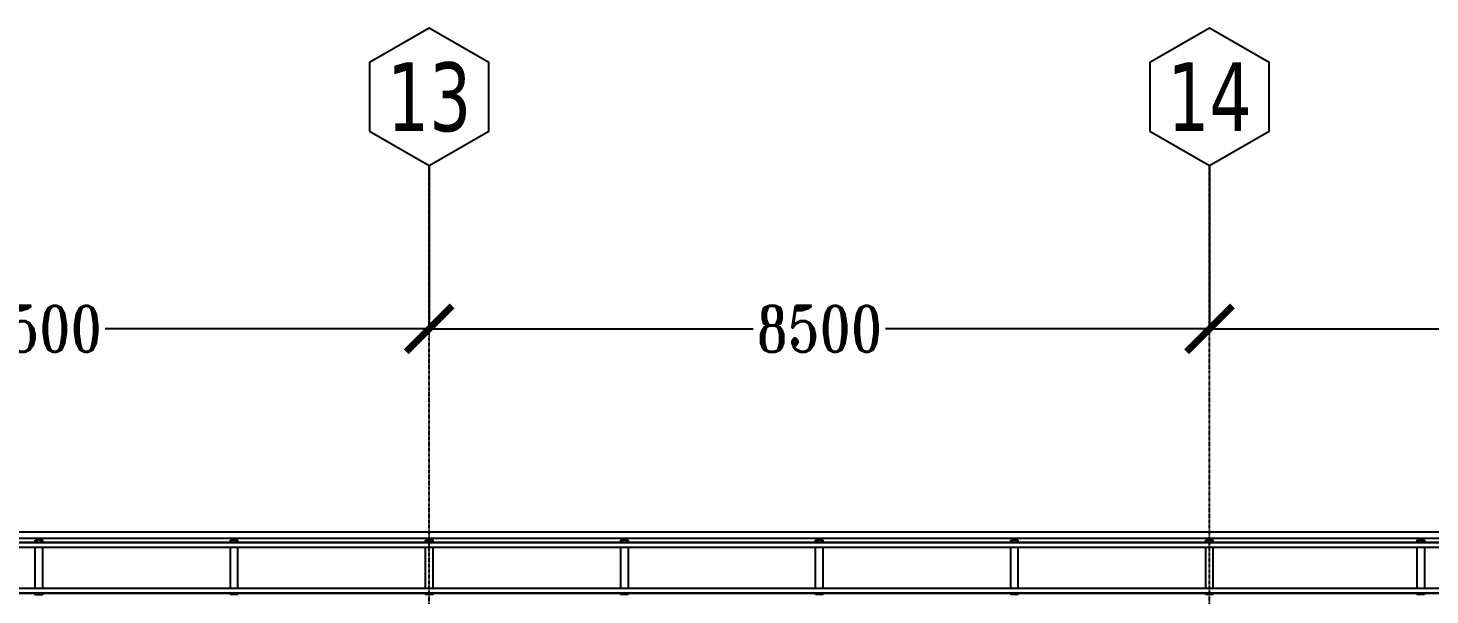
# Model space of a CAD drawing. Header units: millimetres. Extents: x -6598 to 74598, y -11659 to 33736.
# Drawn here: x 46629 to 61901, y 26597 to 32781 of the extents above; entities that cross this region are included whole.
import ezdxf
from ezdxf.enums import TextEntityAlignment as Align

# ---------------------------------------------------------------- set-up
doc = ezdxf.new("R2010")
doc.units = ezdxf.units.MM
doc.header["$LTSCALE"] = 0.95
doc.linetypes.add('DXK_LINE_DOT3', pattern=[5.9187, 2.979, -0.9799, 0.9799, -0.9799])
for name, color, linetype, lineweight in [('0-1', 7, 'Continuous', 5), ('E_B_PLACA-1', 10, 'Continuous', 25), ('E_B_PLACA-2', 254, 'Continuous', 25), ('E_VIGAS-1', 5, 'Continuous', 25), ('E_VIGAS-2', 10, 'Continuous', 25)]:
    doc.layers.add(name, color=color, linetype=linetype, lineweight=lineweight)
for name, color, linetype in [('COTAS', 8, 'Continuous'), ('HCB-EJES', 1, 'Continuous'), ('HCB-ROTULOS', 2, 'Continuous')]:
    doc.layers.add(name, color=color, linetype=linetype)
doc.styles.add('ROMANT', font='romant.shx', dxfattribs={"width": 0.8})
doc.styles.add('VERDANA', font='verdana.ttf')
doc.dimstyles.new('1.125', dxfattribs={"dimscale": 0, "dimtxt": 500, "dimasz": 500, "dimexe": 4, "dimexo": 4, "dimgap": 15, "dimtad": 0, "dimdec": 0, "dimzin": 4, "dimdsep": 46, "dimtxsty": 'ROMANT', "dimblk": 'ARCHTICK', "dimcen": -10, "dimclrd": 256, "dimclrt": 3, "dimadec": 0, "dimazin": 0, "dimtfac": 1, "dimtdec": 0, "dimtix": 1, "dimtmove": 0, "dimatfit": 0, "dimldrblk": 'OBLIQUE', "dimfxl": 0.05, "dimtolj": 1, "dimtzin": 0, "dimarcsym": 0})

# ---------------------------------------------------------------- blocks, each defined once
blk = doc.blocks.new('EST_SFM_VIGA-METALICA-SECCION-C - EST_SFM_VIGA-METALICA-UPN160-1604346-_58_00m_N_E_-NIVEL-15 DOC')
at = {"layer": 'E_VIGAS-1'}
for p, q in [((30.11, 0.018), (-30.277, 0.018)), ((-30.272, -0.047), (30.104, -0.047))]:
    blk.add_line(p, q, dxfattribs=at)
blk = doc.blocks.new('EST_SFM_VIGA-METALICA-SECCION-C - EST_SFM_VIGA-METALICA-UPN100-1526554-_58_00m_N_E_-NIVEL-15 DOC')
at = {"layer": 'E_VIGAS-2'}
for p, q in [((34.942, 0.018), (-34.929, 0.018)), ((-34.929, -0.032), (34.942, -0.032))]:
    blk.add_line(p, q, dxfattribs=at)
blk = doc.blocks.new('EST_SFM_VIGA-METALICA-SECCION-C - EST_SFM_VIGA-METALICA-UPN100-1526616-_58_00m_N_E_-NIVEL-15 DOC')
at = {"layer": 'E_VIGAS-2'}
for p, q in [((34.044, 0.032), (-34.827, 0.032)), ((-34.827, -0.018), (34.044, -0.018))]:
    blk.add_line(p, q, dxfattribs=at)
blk = doc.blocks.new('DCTIB_CNI_EST_MOD-1A-FAC_0001_rvt-1-_58_00m_N_E_-NIVEL-15 DOC')
at = {"layer": 'E_B_PLACA-1'}
for p, q in [((-75.147, 167.83), (-5.177, 167.83)), ((-5.727, 167.28), (-74.597, 167.28))]:
    blk.add_line(p, q, dxfattribs=at)
at = {"layer": 'E_B_PLACA-2'}
for p, q in [((-5.177, 167.83), (-75.147, 167.83)), ((-74.597, 167.28), (-5.727, 167.28))]:
    blk.add_line(p, q, dxfattribs=at)
at = {"layer": 'E_VIGAS-1'}
for p, q in [((-27.454, 167.859), (-27.426, 167.859)), ((-27.454, 167.858), (-27.454, 167.859)), ((-27.372, 167.858), (-27.454, 167.858)), ((-27.454, 167.83), (-27.454, 167.858)), ((-27.415, 167.864), (-27.415, 167.878)), ((-27.415, 167.859), (-27.415, 167.864)), ((-27.41, 167.878), (-27.41, 167.864)), ((-27.41, 167.864), (-27.41, 167.859)), ((-27.399, 167.859), (-27.372, 167.859)), ((-27.372, 167.859), (-27.372, 167.858)), ((-27.372, 167.83), (-27.372, 167.858)), ((-25.328, 167.859), (-25.3, 167.859)), ((-25.328, 167.858), (-25.328, 167.859)), ((-25.246, 167.858), (-25.328, 167.858)), ((-25.328, 167.83), (-25.328, 167.858)), ((-25.29, 167.864), (-25.29, 167.878)), ((-25.29, 167.859), (-25.29, 167.864)), ((-25.285, 167.878), (-25.285, 167.864)), ((-25.285, 167.864), (-25.285, 167.859)), ((-25.274, 167.859), (-25.246, 167.859)), ((-25.246, 167.859), (-25.246, 167.858)), ((-25.246, 167.83), (-25.246, 167.858)), ((-23.203, 167.859), (-23.175, 167.859)), ((-23.203, 167.858), (-23.203, 167.859)), ((-23.121, 167.858), (-23.203, 167.858)), ((-23.203, 167.83), (-23.203, 167.858)), ((-23.164, 167.864), (-23.164, 167.878)), ((-23.164, 167.859), (-23.164, 167.864)), ((-23.159, 167.878), (-23.159, 167.864)), ((-23.159, 167.864), (-23.159, 167.859)), ((-23.149, 167.859), (-23.121, 167.859)), ((-23.121, 167.859), (-23.121, 167.858)), ((-23.121, 167.83), (-23.121, 167.858)), ((-21.078, 167.858), (-21.078, 167.859)), ((-21.078, 167.859), (-21.05, 167.859)), ((-20.996, 167.858), (-21.078, 167.858)), ((-21.078, 167.858), (-21.078, 167.83)), ((-21.04, 167.864), (-21.04, 167.878)), ((-21.04, 167.859), (-21.04, 167.864)), ((-21.035, 167.878), (-21.035, 167.864)), ((-21.035, 167.864), (-21.035, 167.859)), ((-21.024, 167.859), (-20.996, 167.859)), ((-20.996, 167.859), (-20.996, 167.858)), ((-20.996, 167.858), (-20.996, 167.83)), ((-18.953, 167.859), (-18.925, 167.859)), ((-18.953, 167.858), (-18.953, 167.859)), ((-18.871, 167.858), (-18.953, 167.858)), ((-18.953, 167.83), (-18.953, 167.858)), ((-18.915, 167.864), (-18.915, 167.878)), ((-18.915, 167.859), (-18.915, 167.864)), ((-18.91, 167.878), (-18.91, 167.864)), ((-18.91, 167.864), (-18.91, 167.859)), ((-18.899, 167.859), (-18.871, 167.859)), ((-18.871, 167.859), (-18.871, 167.858)), ((-18.871, 167.83), (-18.871, 167.858)), ((-16.828, 167.859), (-16.8, 167.859)), ((-16.828, 167.858), (-16.828, 167.859)), ((-16.746, 167.858), (-16.828, 167.858)), ((-16.828, 167.83), (-16.828, 167.858)), ((-16.79, 167.864), (-16.79, 167.878)), ((-16.79, 167.859), (-16.79, 167.864)), ((-16.785, 167.878), (-16.785, 167.864)), ((-16.785, 167.864), (-16.785, 167.859)), ((-16.774, 167.859), (-16.746, 167.859)), ((-16.746, 167.859), (-16.746, 167.858)), ((-16.746, 167.83), (-16.746, 167.858)), ((-14.703, 167.859), (-14.675, 167.859)), ((-14.703, 167.858), (-14.703, 167.859)), ((-14.703, 167.858), (-14.621, 167.858)), ((-14.621, 167.858), (-14.703, 167.858)), ((-14.703, 167.83), (-14.703, 167.858)), ((-14.665, 167.864), (-14.665, 167.878)), ((-14.665, 167.859), (-14.665, 167.864)), ((-14.66, 167.878), (-14.66, 167.864)), ((-14.66, 167.864), (-14.66, 167.859)), ((-14.649, 167.859), (-14.621, 167.859)), ((-14.621, 167.859), (-14.621, 167.858)), ((-14.621, 167.83), (-14.621, 167.858)), ((-12.403, 167.858), (-12.403, 167.859)), ((-12.403, 167.859), (-12.375, 167.859)), ((-12.403, 167.858), (-12.321, 167.858)), ((-12.321, 167.858), (-12.403, 167.858)), ((-12.403, 167.858), (-12.403, 167.83)), ((-12.364, 167.864), (-12.364, 167.878)), ((-12.364, 167.859), (-12.364, 167.864)), ((-12.359, 167.878), (-12.359, 167.864)), ((-12.359, 167.864), (-12.359, 167.859)), ((-12.349, 167.859), (-12.321, 167.859)), ((-12.321, 167.859), (-12.321, 167.858)), ((-12.321, 167.858), (-12.321, 167.83)), ((-27.454, 167.33), (-27.454, 167.78)), ((-27.372, 167.33), (-27.372, 167.78)), ((-25.328, 167.33), (-25.328, 167.78)), ((-25.246, 167.33), (-25.246, 167.78)), ((-23.203, 167.33), (-23.203, 167.78)), ((-23.121, 167.33), (-23.121, 167.78)), ((-21.078, 167.78), (-21.078, 167.33)), ((-20.996, 167.78), (-20.996, 167.33)), ((-18.953, 167.33), (-18.953, 167.78)), ((-18.871, 167.33), (-18.871, 167.78)), ((-16.828, 167.33), (-16.828, 167.78)), ((-16.746, 167.33), (-16.746, 167.78)), ((-14.703, 167.33), (-14.703, 167.78)), ((-14.621, 167.33), (-14.621, 167.78)), ((-12.403, 167.78), (-12.403, 167.33)), ((-12.321, 167.78), (-12.321, 167.33)), ((-27.454, 167.26), (-27.454, 167.28)), ((-27.372, 167.26), (-27.454, 167.26)), ((-27.372, 167.26), (-27.372, 167.28)), ((-25.328, 167.263), (-25.328, 167.28)), ((-25.246, 167.263), (-25.328, 167.263)), ((-25.246, 167.263), (-25.246, 167.28)), ((-23.203, 167.263), (-23.203, 167.28)), ((-23.121, 167.263), (-23.203, 167.263)), ((-23.121, 167.263), (-23.121, 167.28)), ((-21.078, 167.28), (-21.078, 167.263)), ((-20.996, 167.263), (-21.078, 167.263)), ((-20.996, 167.28), (-20.996, 167.263)), ((-18.953, 167.263), (-18.953, 167.28)), ((-18.871, 167.263), (-18.953, 167.263)), ((-18.871, 167.263), (-18.871, 167.28)), ((-16.828, 167.263), (-16.828, 167.28)), ((-16.746, 167.263), (-16.828, 167.263)), ((-16.746, 167.263), (-16.746, 167.28)), ((-14.703, 167.263), (-14.703, 167.28)), ((-14.621, 167.263), (-14.703, 167.263)), ((-14.621, 167.263), (-14.621, 167.28)), ((-12.403, 167.28), (-12.403, 167.263)), ((-12.321, 167.263), (-12.403, 167.263)), ((-12.321, 167.28), (-12.321, 167.263))]:
    blk.add_line(p, q, dxfattribs=at)
for points, knots in [([(-27.415, 167.864), (-27.415, 167.863), (-27.415, 167.862), (-27.417, 167.86), (-27.419, 167.86), (-27.42, 167.859), (-27.421, 167.859), (-27.423, 167.859), (-27.424, 167.859), (-27.426, 167.859)], [0, 0, 0, 0, 0.285714, 0.428571, 0.571429, 0.678571, 0.732143, 0.785714, 1, 1, 1, 1]), ([(-27.426, 167.859), (-27.425, 167.859), (-27.423, 167.859), (-27.421, 167.859), (-27.419, 167.86), (-27.417, 167.86), (-27.415, 167.862), (-27.415, 167.863), (-27.415, 167.864)], [0, 0, 0, 0, 0.142857, 0.285714, 0.428571, 0.571429, 0.785714, 1, 1, 1, 1]), ([(-27.41, 167.864), (-27.41, 167.863), (-27.41, 167.862), (-27.408, 167.86), (-27.407, 167.86), (-27.405, 167.859), (-27.404, 167.859), (-27.402, 167.859), (-27.401, 167.859), (-27.399, 167.859)], [0, 0, 0, 0, 0.285714, 0.428571, 0.571429, 0.678571, 0.732143, 0.785714, 1, 1, 1, 1]), ([(-27.399, 167.859), (-27.4, 167.859), (-27.402, 167.859), (-27.404, 167.859), (-27.406, 167.86), (-27.408, 167.86), (-27.41, 167.862), (-27.41, 167.863), (-27.41, 167.864)], [0, 0, 0, 0, 0.142857, 0.285714, 0.428571, 0.571429, 0.785714, 1, 1, 1, 1]), ([(-25.29, 167.864), (-25.29, 167.863), (-25.29, 167.862), (-25.292, 167.86), (-25.293, 167.86), (-25.295, 167.859), (-25.296, 167.859), (-25.297, 167.859), (-25.299, 167.859), (-25.3, 167.859)], [0, 0, 0, 0, 0.285714, 0.428571, 0.571429, 0.678571, 0.732143, 0.785714, 1, 1, 1, 1]), ([(-25.3, 167.859), (-25.299, 167.859), (-25.298, 167.859), (-25.295, 167.859), (-25.293, 167.86), (-25.291, 167.86), (-25.29, 167.862), (-25.29, 167.863), (-25.29, 167.864)], [0, 0, 0, 0, 0.142857, 0.285714, 0.428571, 0.571429, 0.785714, 1, 1, 1, 1]), ([(-25.285, 167.864), (-25.285, 167.863), (-25.284, 167.862), (-25.283, 167.86), (-25.281, 167.86), (-25.28, 167.859), (-25.279, 167.859), (-25.277, 167.859), (-25.275, 167.859), (-25.274, 167.859)], [0, 0, 0, 0, 0.285714, 0.428571, 0.571429, 0.678571, 0.732143, 0.785714, 1, 1, 1, 1]), ([(-25.274, 167.859), (-25.275, 167.859), (-25.276, 167.859), (-25.279, 167.859), (-25.281, 167.86), (-25.283, 167.86), (-25.284, 167.862), (-25.285, 167.863), (-25.285, 167.864)], [0, 0, 0, 0, 0.142857, 0.285714, 0.428571, 0.571429, 0.785714, 1, 1, 1, 1]), ([(-23.164, 167.864), (-23.164, 167.863), (-23.165, 167.862), (-23.166, 167.86), (-23.168, 167.86), (-23.169, 167.859), (-23.17, 167.859), (-23.172, 167.859), (-23.174, 167.859), (-23.175, 167.859)], [0, 0, 0, 0, 0.285714, 0.428571, 0.571429, 0.678571, 0.732143, 0.785714, 1, 1, 1, 1]), ([(-23.175, 167.859), (-23.174, 167.859), (-23.173, 167.859), (-23.17, 167.859), (-23.168, 167.86), (-23.166, 167.86), (-23.165, 167.862), (-23.164, 167.863), (-23.164, 167.864)], [0, 0, 0, 0, 0.142857, 0.285714, 0.428571, 0.571429, 0.785714, 1, 1, 1, 1]), ([(-23.159, 167.864), (-23.159, 167.863), (-23.159, 167.862), (-23.157, 167.86), (-23.156, 167.86), (-23.154, 167.859), (-23.153, 167.859), (-23.152, 167.859), (-23.15, 167.859), (-23.149, 167.859)], [0, 0, 0, 0, 0.285714, 0.428571, 0.571429, 0.678571, 0.732143, 0.785714, 1, 1, 1, 1]), ([(-23.149, 167.859), (-23.15, 167.859), (-23.151, 167.859), (-23.154, 167.859), (-23.156, 167.86), (-23.158, 167.86), (-23.159, 167.862), (-23.159, 167.863), (-23.159, 167.864)], [0, 0, 0, 0, 0.142857, 0.285714, 0.428571, 0.571429, 0.785714, 1, 1, 1, 1]), ([(-21.05, 167.859), (-21.049, 167.859), (-21.048, 167.859), (-21.045, 167.859), (-21.043, 167.86), (-21.041, 167.86), (-21.04, 167.862), (-21.04, 167.863), (-21.04, 167.864)], [0, 0, 0, 0, 0.142857, 0.285714, 0.428571, 0.571429, 0.785714, 1, 1, 1, 1]), ([(-21.04, 167.864), (-21.04, 167.863), (-21.04, 167.862), (-21.042, 167.86), (-21.043, 167.86), (-21.045, 167.859), (-21.046, 167.859), (-21.047, 167.859), (-21.049, 167.859), (-21.05, 167.859)], [0, 0, 0, 0, 0.285714, 0.428571, 0.571429, 0.678571, 0.732143, 0.785714, 1, 1, 1, 1]), ([(-21.024, 167.859), (-21.025, 167.859), (-21.026, 167.859), (-21.029, 167.859), (-21.031, 167.86), (-21.033, 167.86), (-21.034, 167.862), (-21.035, 167.863), (-21.035, 167.864)], [0, 0, 0, 0, 0.142857, 0.285714, 0.428571, 0.571429, 0.785714, 1, 1, 1, 1]), ([(-21.035, 167.864), (-21.035, 167.863), (-21.034, 167.862), (-21.033, 167.86), (-21.031, 167.86), (-21.03, 167.859), (-21.029, 167.859), (-21.027, 167.859), (-21.025, 167.859), (-21.024, 167.859)], [0, 0, 0, 0, 0.285714, 0.428571, 0.571429, 0.678571, 0.732143, 0.785714, 1, 1, 1, 1]), ([(-18.915, 167.864), (-18.915, 167.863), (-18.915, 167.862), (-18.917, 167.86), (-18.918, 167.86), (-18.92, 167.859), (-18.921, 167.859), (-18.922, 167.859), (-18.924, 167.859), (-18.925, 167.859)], [0, 0, 0, 0, 0.285714, 0.428571, 0.571429, 0.678571, 0.732143, 0.785714, 1, 1, 1, 1]), ([(-18.925, 167.859), (-18.924, 167.859), (-18.923, 167.859), (-18.92, 167.859), (-18.918, 167.86), (-18.916, 167.86), (-18.915, 167.862), (-18.915, 167.863), (-18.915, 167.864)], [0, 0, 0, 0, 0.142857, 0.285714, 0.428571, 0.571429, 0.785714, 1, 1, 1, 1]), ([(-18.91, 167.864), (-18.91, 167.863), (-18.909, 167.862), (-18.908, 167.86), (-18.906, 167.86), (-18.905, 167.859), (-18.904, 167.859), (-18.902, 167.859), (-18.9, 167.859), (-18.899, 167.859)], [0, 0, 0, 0, 0.285714, 0.428571, 0.571429, 0.678571, 0.732143, 0.785714, 1, 1, 1, 1]), ([(-18.899, 167.859), (-18.9, 167.859), (-18.901, 167.859), (-18.904, 167.859), (-18.906, 167.86), (-18.908, 167.86), (-18.909, 167.862), (-18.91, 167.863), (-18.91, 167.864)], [0, 0, 0, 0, 0.142857, 0.285714, 0.428571, 0.571429, 0.785714, 1, 1, 1, 1]), ([(-16.79, 167.864), (-16.79, 167.863), (-16.79, 167.862), (-16.792, 167.86), (-16.793, 167.86), (-16.795, 167.859), (-16.796, 167.859), (-16.797, 167.859), (-16.799, 167.859), (-16.8, 167.859)], [0, 0, 0, 0, 0.285714, 0.428571, 0.571429, 0.678571, 0.732143, 0.785714, 1, 1, 1, 1]), ([(-16.8, 167.859), (-16.799, 167.859), (-16.798, 167.859), (-16.795, 167.859), (-16.793, 167.86), (-16.791, 167.86), (-16.79, 167.862), (-16.79, 167.863), (-16.79, 167.864)], [0, 0, 0, 0, 0.142857, 0.285714, 0.428571, 0.571429, 0.785714, 1, 1, 1, 1]), ([(-16.785, 167.864), (-16.785, 167.863), (-16.784, 167.862), (-16.783, 167.86), (-16.781, 167.86), (-16.78, 167.859), (-16.779, 167.859), (-16.777, 167.859), (-16.775, 167.859), (-16.774, 167.859)], [0, 0, 0, 0, 0.285714, 0.428571, 0.571429, 0.678571, 0.732143, 0.785714, 1, 1, 1, 1]), ([(-16.774, 167.859), (-16.775, 167.859), (-16.776, 167.859), (-16.779, 167.859), (-16.781, 167.86), (-16.783, 167.86), (-16.784, 167.862), (-16.785, 167.863), (-16.785, 167.864)], [0, 0, 0, 0, 0.142857, 0.285714, 0.428571, 0.571429, 0.785714, 1, 1, 1, 1]), ([(-14.665, 167.864), (-14.665, 167.863), (-14.665, 167.862), (-14.667, 167.86), (-14.668, 167.86), (-14.67, 167.859), (-14.671, 167.859), (-14.672, 167.859), (-14.674, 167.859), (-14.675, 167.859)], [0, 0, 0, 0, 0.285714, 0.428571, 0.571429, 0.678571, 0.732143, 0.785714, 1, 1, 1, 1]), ([(-14.675, 167.859), (-14.674, 167.859), (-14.673, 167.859), (-14.67, 167.859), (-14.668, 167.86), (-14.666, 167.86), (-14.665, 167.862), (-14.665, 167.863), (-14.665, 167.864)], [0, 0, 0, 0, 0.142857, 0.285714, 0.428571, 0.571429, 0.785714, 1, 1, 1, 1]), ([(-14.66, 167.864), (-14.66, 167.863), (-14.659, 167.862), (-14.658, 167.86), (-14.656, 167.86), (-14.655, 167.859), (-14.654, 167.859), (-14.652, 167.859), (-14.65, 167.859), (-14.649, 167.859)], [0, 0, 0, 0, 0.285714, 0.428571, 0.571429, 0.678571, 0.732143, 0.785714, 1, 1, 1, 1]), ([(-14.649, 167.859), (-14.65, 167.859), (-14.651, 167.859), (-14.654, 167.859), (-14.656, 167.86), (-14.658, 167.86), (-14.659, 167.862), (-14.66, 167.863), (-14.66, 167.864)], [0, 0, 0, 0, 0.142857, 0.285714, 0.428571, 0.571429, 0.785714, 1, 1, 1, 1]), ([(-12.375, 167.859), (-12.374, 167.859), (-12.373, 167.859), (-12.37, 167.859), (-12.368, 167.86), (-12.366, 167.86), (-12.365, 167.862), (-12.364, 167.863), (-12.364, 167.864)], [0, 0, 0, 0, 0.142857, 0.285714, 0.428571, 0.571429, 0.785714, 1, 1, 1, 1]), ([(-12.364, 167.864), (-12.364, 167.863), (-12.365, 167.862), (-12.366, 167.86), (-12.368, 167.86), (-12.369, 167.859), (-12.37, 167.859), (-12.372, 167.859), (-12.374, 167.859), (-12.375, 167.859)], [0, 0, 0, 0, 0.285714, 0.428571, 0.571429, 0.678571, 0.732143, 0.785714, 1, 1, 1, 1]), ([(-12.349, 167.859), (-12.35, 167.859), (-12.351, 167.859), (-12.354, 167.859), (-12.356, 167.86), (-12.358, 167.86), (-12.359, 167.862), (-12.359, 167.863), (-12.359, 167.864)], [0, 0, 0, 0, 0.142857, 0.285714, 0.428571, 0.571429, 0.785714, 1, 1, 1, 1]), ([(-12.359, 167.864), (-12.359, 167.863), (-12.359, 167.862), (-12.357, 167.86), (-12.356, 167.86), (-12.354, 167.859), (-12.353, 167.859), (-12.352, 167.859), (-12.35, 167.859), (-12.349, 167.859)], [0, 0, 0, 0, 0.285714, 0.428571, 0.571429, 0.678571, 0.732143, 0.785714, 1, 1, 1, 1])]:
    blk.add_open_spline(points, degree=3, knots=knots, dxfattribs=at)
for name, p in [('EST_SFM_VIGA-METALICA-SECCION-C - EST_SFM_VIGA-METALICA-UPN160-1604346-_58_00m_N_E_-NIVEL-15 DOC', (-40.081, 167.925)), ('EST_SFM_VIGA-METALICA-SECCION-C - EST_SFM_VIGA-METALICA-UPN100-1526554-_58_00m_N_E_-NIVEL-15 DOC', (-40.169, 167.812)), ('EST_SFM_VIGA-METALICA-SECCION-C - EST_SFM_VIGA-METALICA-UPN100-1526616-_58_00m_N_E_-NIVEL-15 DOC', (-39.77, 167.298))]:
    blk.add_blockref(name, p, dxfattribs=at)
blk = doc.blocks.new('_ArchTick')
at = {"color": 0, "linetype": 'ByBlock', "const_width": 0.15}
blk.add_lwpolyline([(-0.5, -0.5), (0.5, 0.5)], dxfattribs=at)
blk = doc.blocks.new('*D56')
at = {"layer": 'COTAS', "color": 0, "lineweight": -2, "transparency": 16777216}
for p, q in [((42500, 31277), (42500, 29496)), ((51000, 31277), (51000, 29496))]:
    blk.add_line(p, q, dxfattribs=at)
at = {"layer": 'COTAS', "lineweight": -2, "transparency": 16777216}
for p, q in [((42500, 29500), (46030, 29500)), ((51000, 29500), (47470, 29500))]:
    blk.add_line(p, q, dxfattribs=at)
at = {"layer": 'Defpoints', "color": 0, "transparency": 16777216}
for p in [(42500, 31281), (51000, 31281), (42500, 29500)]:
    blk.add_point(p, dxfattribs=at)
at = {"layer": 'COTAS', "lineweight": -2, "transparency": 16777216, "xscale": 500, "yscale": 500, "zscale": 500, "rotation": 180}
blk.add_blockref('_ArchTick', (42500, 29500), dxfattribs=at)
at = {"layer": 'COTAS', "lineweight": -2, "transparency": 16777216, "xscale": 500, "yscale": 500, "zscale": 500}
blk.add_blockref('_ArchTick', (51000, 29500), dxfattribs=at)
at = {"layer": 'COTAS', "color": 3, "transparency": 16777216, "insert": (46750, 29500), "char_height": 500, "attachment_point": 5, "style": 'ROMANT'}
blk.add_mtext('\\A1;8500', dxfattribs=at)
blk = doc.blocks.new('_Oblique')
at = {"color": 0, "linetype": 'ByBlock', "lineweight": -2}
blk.add_line((-0.5, -0.5), (0.5, 0.5), dxfattribs=at)
blk = doc.blocks.new('*D57')
at = {"layer": 'COTAS', "color": 0, "lineweight": -2, "transparency": 16777216}
for p, q in [((51000, 31277), (51000, 29496)), ((59500, 31277), (59500, 29496))]:
    blk.add_line(p, q, dxfattribs=at)
at = {"layer": 'COTAS', "lineweight": -2, "transparency": 16777216}
for p, q in [((51000, 29500), (54530, 29500)), ((59500, 29500), (55970, 29500))]:
    blk.add_line(p, q, dxfattribs=at)
at = {"layer": 'Defpoints', "color": 0, "transparency": 16777216}
for p in [(51000, 31281), (59500, 31281), (51000, 29500)]:
    blk.add_point(p, dxfattribs=at)
at = {"layer": 'COTAS', "lineweight": -2, "transparency": 16777216, "xscale": 500, "yscale": 500, "zscale": 500, "rotation": 180}
blk.add_blockref('_ArchTick', (51000, 29500), dxfattribs=at)
at = {"layer": 'COTAS', "lineweight": -2, "transparency": 16777216, "xscale": 500, "yscale": 500, "zscale": 500}
blk.add_blockref('_ArchTick', (59500, 29500), dxfattribs=at)
at = {"layer": 'COTAS', "color": 3, "transparency": 16777216, "insert": (55250, 29500), "char_height": 500, "attachment_point": 5, "style": 'ROMANT'}
blk.add_mtext('\\A1;8500', dxfattribs=at)
blk = doc.blocks.new('*D58')
at = {"layer": 'COTAS', "color": 0, "lineweight": -2, "transparency": 16777216}
for p, q in [((59500, 31277), (59500, 29496)), ((68000, 31277), (68000, 29496))]:
    blk.add_line(p, q, dxfattribs=at)
at = {"layer": 'COTAS', "lineweight": -2, "transparency": 16777216}
for p, q in [((59500, 29500), (63030, 29500)), ((68000, 29500), (64470, 29500))]:
    blk.add_line(p, q, dxfattribs=at)
at = {"layer": 'Defpoints', "color": 0, "transparency": 16777216}
for p in [(59500, 31281), (68000, 31281), (68000, 29500)]:
    blk.add_point(p, dxfattribs=at)
at = {"layer": 'COTAS', "lineweight": -2, "transparency": 16777216, "xscale": 500, "yscale": 500, "zscale": 500, "rotation": 180}
blk.add_blockref('_ArchTick', (59500, 29500), dxfattribs=at)
at = {"layer": 'COTAS', "lineweight": -2, "transparency": 16777216, "xscale": 500, "yscale": 500, "zscale": 500}
blk.add_blockref('_ArchTick', (68000, 29500), dxfattribs=at)
at = {"layer": 'COTAS', "color": 3, "transparency": 16777216, "insert": (63750, 29500), "char_height": 500, "attachment_point": 5, "style": 'ROMANT'}
blk.add_mtext('\\A1;8500', dxfattribs=at)

msp = doc.modelspace()

# ---------------------------------------------------------------- linework, layer by layer
at = {"layer": 'HCB-EJES', "linetype": 'DXK_LINE_DOT3'}
for p, q in [((51000.1, -5780.2), (51000.1, 31280.5)), ((59500.1, -5780.2), (59500.1, 31280.5))]:
    msp.add_line(p, q, dxfattribs=at)
at = {"layer": 'HCB-ROTULOS'}
for points in [[(50350.6, 31655.5), (51000.1, 31280.5), (51649.6, 31655.5), (51649.6, 32405.5), (51000.1, 32780.5), (50350.6, 32405.5)], [(58850.6, 31655.5), (59500.1, 31280.5), (60149.6, 31655.5), (60149.6, 32405.5), (59500.1, 32780.5), (58850.6, 32405.5)]]:
    msp.add_lwpolyline(points, close=True, dxfattribs=at)

# ---------------------------------------------------------------- block references
at = {"layer": '0-1', "xscale": 1000, "yscale": 1000, "zscale": 1000}
msp.add_blockref('DCTIB_CNI_EST_MOD-1A-FAC_0001_rvt-1-_58_00m_N_E_-NIVEL-15 DOC', (74162.1, -140662.4), dxfattribs=at)

# ---------------------------------------------------------------- texts
at = {"layer": 'HCB-ROTULOS', "color": 4, "style": 'VERDANA', "width": 0.7}
for s, p in [('13', (51000.1, 32030.5)), ('14', (59500.1, 32030.5))]:
    msp.add_text(s, height=750, dxfattribs=at).set_placement(p, align=Align.MIDDLE_CENTER)

# ---------------------------------------------------------------- dimensions: what is measured, and where the dimension line sits
at = {"layer": 'COTAS'}
for base, p1, p2, picture, middle in [((42500.1, 29500.4), (51000.1, 31280.5), (42500.1, 31280.5), '*D56', (46750.1, 29500.4)), ((51000.1, 29500.4), (59500.1, 31280.5), (51000.1, 31280.5), '*D57', (55250.1, 29500.4))]:
    dim = msp.add_linear_dim(base=base, p1=p1, p2=p2, dimstyle='1.125', override={"dimscale": 1}, dxfattribs=at)
    dim.commit()
    dim.dimension.update_dxf_attribs({"geometry": picture, "text_midpoint": middle})
dim = msp.add_linear_dim(base=(68000.1, 29500.4), p1=(59500.1, 31280.5), p2=(68000.1, 31280.5), angle=180, dimstyle='1.125', override={"dimscale": 1}, dxfattribs=at)
dim.commit()
dim.dimension.update_dxf_attribs({"geometry": '*D58', "text_midpoint": (63750.1, 29500.4)})

doc.saveas('drawing.dxf')
